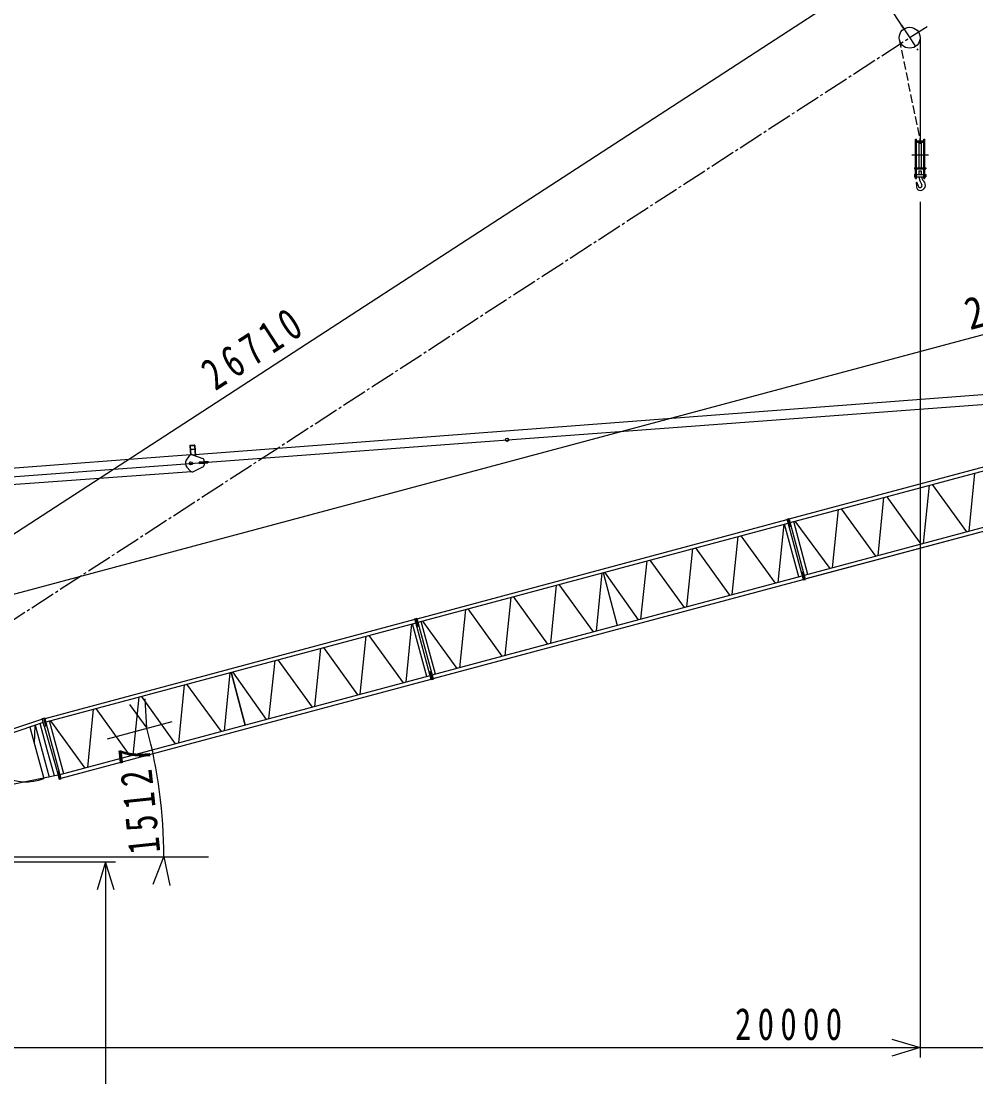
# Model space of a CAD drawing. Units: millimetres, scale not verified. Extents: x -22563 to 24712, y -35551 to 35551.
# Drawn here: x -9272 to 7683, y -22 to 18730 of the extents above; entities that cross this region are included whole.
import ezdxf

# ---------------------------------------------------------------- set-up
doc = ezdxf.new("R2010")
doc.units = ezdxf.units.MM
doc.header["$LTSCALE"] = 50
doc.linetypes.add('CHAIN2', pattern=[12, 9, -1, 1, -1])
doc.linetypes.add('DASHED3', pattern=[4, 3, -1])
doc.layers.add('0-0_001', color=3, linetype='Continuous')
doc.layers.add('0-1_100', color=7, linetype='Continuous')
doc.styles.add('ＭＳ ゴシック', font='')
doc.styles.get('ＭＳ ゴシック').set_extended_font_data('MS Gothic')

# ---------------------------------------------------------------- blocks, each defined once
blk = doc.blocks.new('PART0')
at = {"layer": '0-1_100'}
blk.add_arc((12006.33, 40087.15), 8819.57, 0, 15, dxfattribs=at)
at = {"layer": '0-1_100', "insert": (20773.02, 40169.29), "char_height": 568.2, "attachment_point": 7, "rotation": 96.019, "style": 'ＭＳ ゴシック'}
blk.add_mtext('\\T1.39;\\W0.75;15127', dxfattribs=at)

msp = doc.modelspace()

# ---------------------------------------------------------------- linework, layer by layer
at = {"layer": '0-0_001', "linetype": 'CHAIN2'}
for p, q in [((-13108.07, 5697.5), (6815.91, 18636.29)), ((6362.61, 18657.25), (6649.43, 18215.6)), ((6545.62, 16354.27), (6839.6, 16354.27))]:
    msp.add_line(p, q, dxfattribs=at)
at = {"layer": '0-0_001', "linetype": 'DASHED3'}
msp.add_line((6320.98, 18407.23), (6692.42, 16601.27), dxfattribs=at)
at = {"layer": '0-0_001'}
for p, q in [((6692.42, 18444.73), (6692.42, 16601.27)), ((6611.42, 16631.27), (6627.42, 16631.27)), ((6611.42, 15934.27), (6611.42, 16631.27)), ((6611.42, 16601.27), (6773.42, 16601.27)), ((6611.42, 16581.27), (6773.42, 16581.27)), ((6627.42, 16601.27), (6627.42, 16631.27)), ((6627.42, 16124.27), (6627.42, 16581.27)), ((6672.42, 16561.27), (6672.42, 16124.27)), ((6672.42, 16561.27), (6712.42, 16561.27)), ((6712.42, 16561.27), (6712.42, 16124.27)), ((6757.42, 16631.27), (6773.42, 16631.27)), ((6757.42, 16601.27), (6757.42, 16631.27)), ((6757.42, 16124.27), (6757.42, 16581.27)), ((6773.42, 15934.27), (6773.42, 16631.27)), ((6592.42, 16124.27), (6592.42, 16104.27)), ((6592.42, 16104.27), (6792.42, 16104.27)), ((6592.42, 16004.27), (6592.42, 15964.27)), ((6592.42, 16004.27), (6792.42, 16004.27)), ((6592.42, 15964.27), (6792.42, 15964.27)), ((6627.42, 15934.27), (6627.42, 16104.27)), ((6672.42, 16069.27), (6712.42, 16069.27)), ((6672.42, 16069.27), (6672.42, 16004.27)), ((6712.42, 16069.27), (6712.42, 16004.27)), ((6719.46, 15964.27), (6725.14, 15939.25)), ((6757.42, 15934.27), (6757.42, 16104.27)), ((6792.42, 16004.27), (6792.42, 15964.27)), ((6611.42, 15934.27), (6627.42, 15934.27)), ((6622.48, 15852.17), (6627.51, 15806.62)), ((6627.42, 15808.27), (6627.42, 15786.27)), ((6657.42, 15808.27), (6640.95, 15859.4)), ((6705.3, 15858.26), (6723.26, 15824.82)), ((6757.42, 15934.27), (6773.42, 15934.27)), ((16497.46, 12756.73), (-6266.11, 11020.38)), ((-16682.4, 10100.19), (16326.12, 12557.46)), ((-6278.41, 11185.56), (-6266.6, 11026.88)), ((-6271.98, 11180.02), (-6260.73, 11028.94)), ((-6269.18, 11196.27), (-6197.38, 11201.62)), ((-6267.9, 11125.17), (-6188.12, 11131.11)), ((-6267.45, 11119.19), (-6187.67, 11125.13)), ((-6262.75, 11190.74), (-6202.92, 11195.19)), ((-6192.2, 11185.96), (-6179.11, 11010.05)), ((-6186.66, 11192.39), (-6172.93, 11007.9)), ((4368.59, 9886.96), (9325.72, 11215.22)), ((4385.42, 9824.17), (9342.55, 11152.43)), ((-6266.6, 11026.88), (-16826.4, 10214.89)), ((-6289.02, 11008.1), (-6339.22, 10930.95)), ((-6230.63, 11028.04), (-6046.33, 10963.71)), ((-6104.07, 10900.21), (-5957.15, 10911.15)), ((-6102.21, 10875.28), (-5955.3, 10886.22)), ((-6029.64, 10941.96), (-6022.42, 10845.01)), ((-5957.15, 10911.15), (-5955.3, 10886.22)), ((-6244.19, 10725.95), (-16527.01, 9985.66)), ((-6269.15, 10741.2), (-6330.22, 10810.07)), ((-6208.46, 10730.13), (-6035.71, 10821.03)), ((7561, 9670.85), (7665.99, 10703.2)), ((6753.49, 9454.48), (6858.48, 10486.83)), ((6906.19, 10499.61), (7513.29, 9658.06)), ((4636.47, 8887.22), (9593.6, 10215.48)), ((4653.29, 8824.44), (9610.43, 10152.7)), ((4709.32, 8839.45), (9610.43, 10152.7)), ((5945.98, 9238.1), (6050.96, 10270.45)), ((6098.68, 10283.24), (6705.77, 9441.69)), ((5138.46, 9021.73), (5243.45, 10054.08)), ((5291.17, 10066.87), (5898.26, 9225.32)), ((-2238.34, 8116.63), (4331.89, 9877.12)), ((-2221.52, 8053.85), (4348.71, 9814.34)), ((4269.75, 9793.18), (4164.85, 8760.85)), ((4536.98, 8860.57), (4285.93, 9797.51)), ((4329.3, 9886.78), (4366.01, 9896.62)), ((4619.18, 8804.94), (4329.3, 9886.78)), ((4383.89, 9756.47), (4347.65, 9891.7)), ((4365.53, 9751.55), (4402.24, 9761.39)), ((4655.88, 8814.78), (4366.01, 9896.62)), ((4699.26, 8904.05), (4448.2, 9840.99)), ((4465.3, 9845.58), (5090.75, 9008.95)), ((3357.34, 8544.48), (3462.24, 9576.81)), ((3510.04, 9589.61), (4117.05, 8748.05)), ((2549.82, 8328.11), (2654.73, 9360.43)), ((2702.52, 9373.24), (3309.54, 8531.67)), ((1735.32, 8109.86), (1846.77, 9143.94)), ((1895.01, 9156.87), (2502.02, 8315.3)), ((-1970.46, 7116.9), (4599.77, 8877.39)), ((-1970.46, 7116.9), (4599.77, 8877.39)), ((-1953.64, 7054.12), (4616.59, 8814.6)), ((1040.14, 8927.81), (941.78, 7897.24)), ((1063.6, 8934.09), (1314.65, 7997.14)), ((1087.06, 8940.38), (1687.52, 8097.05)), ((4582.94, 8940.17), (4619.65, 8950.01)), ((4637.53, 8809.86), (4601.3, 8945.09)), ((4619.18, 8804.94), (4655.88, 8814.78)), ((232.18, 8711.32), (127.28, 7678.99)), ((893.99, 7884.43), (280.42, 8724.24)), ((-575.33, 8494.94), (-680.23, 7462.62)), ((79.48, 7666.18), (-527.53, 8507.75)), ((-1382.84, 8278.57), (-1487.75, 7246.24)), ((-728.03, 7449.81), (-1335.05, 8291.38)), ((-8845.27, 6346.31), (-2275.04, 8106.8)), ((-8845.27, 6346.31), (-2275.04, 8106.8)), ((-2277.63, 8116.46), (-2240.93, 8126.29)), ((-1987.76, 7034.62), (-2277.63, 8116.46)), ((-2223.05, 7986.15), (-2259.28, 8121.38)), ((-2202.1, 7981.4), (-2240.93, 8126.29)), ((-1951.05, 7044.46), (-2238.34, 8116.63)), ((-1915.4, 7131.65), (-2166.46, 8068.6)), ((-2142.56, 8075.01), (-1535.55, 7233.44)), ((-8828.45, 6283.53), (-2258.22, 8044.01)), ((-2337.18, 8022.86), (-2442.08, 6990.53)), ((-2069.95, 7090.24), (-2321.01, 8027.19)), ((-2241.4, 7981.23), (-2204.69, 7991.06)), ((-3249.6, 6774.16), (-3144.69, 7806.48)), ((-3096.89, 7819.29), (-2489.88, 6977.72)), ((-4057.11, 6557.79), (-3952.21, 7590.11)), ((-3904.41, 7602.92), (-3297.39, 6761.35)), ((-4871.61, 6339.54), (-4760.16, 7373.62)), ((-4711.92, 7386.55), (-4104.91, 6544.98)), ((-5566.79, 7157.48), (-5665.15, 6126.91)), ((-5519.88, 7170.06), (-4919.41, 6326.73)), ((-2023.99, 7169.85), (-1987.28, 7179.69)), ((-2005.64, 7174.77), (-1971.99, 7049.2)), ((-2005.64, 7174.77), (-1971.99, 7049.2)), ((-1969.4, 7039.54), (-2005.64, 7174.77)), ((-1953.64, 7054.12), (-1989.87, 7189.35)), ((-8577.39, 5346.58), (-2007.17, 7107.07)), ((-8577.39, 5346.58), (-2007.17, 7107.07)), ((-8560.57, 5283.79), (-1990.34, 7044.28)), ((-8560.57, 5283.79), (-1990.34, 7044.28)), ((-6374.75, 6940.99), (-6479.65, 5908.67)), ((-5712.95, 6114.11), (-6326.51, 6953.92)), ((-1987.76, 7034.62), (-1951.05, 7044.46)), ((-7182.26, 6724.62), (-7287.17, 5692.29)), ((-6527.45, 5895.86), (-7134.46, 6737.43)), ((-7989.78, 6508.25), (-8094.68, 5475.92)), ((-7334.96, 5679.49), (-7941.98, 6521.06)), ((-8877.68, 6270.21), (-16390.05, 3755.29)), ((-8894.53, 6333.11), (-13217.21, 4886.01)), ((-9115.19, 6190.7), (-8870.84, 5278.77)), ((-9035.94, 5894.91), (-9020.19, 6222.5)), ((-9020.19, 6222.5), (-8773.96, 5303.56)), ((-8897.12, 6342.77), (-8847.86, 6355.97)), ((-8860.89, 6207.54), (-8897.12, 6342.77)), ((-8829.98, 6215.82), (-8866.21, 6351.05)), ((-8860.89, 6207.54), (-8811.63, 6220.74)), ((-8860.89, 6207.54), (-8630.92, 5399.53)), ((-8557.98, 5274.13), (-8847.86, 6355.97)), ((-8514.61, 5363.4), (-8765.66, 6300.35)), ((-8749.49, 6304.68), (-8142.48, 5463.11)), ((-8613.92, 5336.09), (-12589.22, 4527.96)), ((-8630.92, 5399.53), (-8594.22, 5409.36)), ((-8630.92, 5399.53), (-8594.69, 5264.3)), ((-8612.57, 5404.45), (-8578.92, 5278.88)), ((-8612.57, 5404.45), (-8576.34, 5269.22)), ((-8594.69, 5264.3), (-8557.98, 5274.13))]:
    msp.add_line(p, q, dxfattribs=at)
for points in [[(6592.42, 16124.27), (6792.42, 16124.27), (6792.42, 16104.27)], [(-5292.28, 6226.82), (-5543.33, 7163.77), (-5292.28, 6226.82)], [(-7348.53, 6590.05), (-7037.5, 6170.82), (-7066.4, 6692.03)], [(-8681.67, 5322.32), (-8806.28, 5787.36), (-8930.88, 6252.4)]]:
    msp.add_lwpolyline(points, dxfattribs=at)
for centre, radius in [((6506.65, 18435.45), 186), ((-640.93, 11294.37), 29), ((-6255.4, 10876.41), 28)]:
    msp.add_circle(centre, radius, dxfattribs=at)
for centre, radius, start, end in [((6969.92, 15999.24), 300, 186.69453, 197.85327), ((6822.66, 15961.39), 100, 192.79465, 228.09498), ((6632.42, 15853.27), 10, 17.85327, 186.30196), ((6692.42, 15786.27), 65, 180, 270), ((6692.42, 15808.27), 35, 180, 28.22951), ((6969.62, 16000.16), 300, 197.85327, 208.22951), ((6692.42, 15816.27), 95, 270, 48.09498), ((-6268.44, 11186.3), 10, 94.25744, 184.25743), ((-6262.01, 11180.76), 10, 94.25744, 184.25743), ((-6202.17, 11185.22), 10, 4.25744, 94.25744), ((-6196.64, 11191.65), 10, 4.25744, 94.25744), ((-6255.4, 10876.41), 100, 146.95223, 221.56264), ((-6247.11, 10980.83), 50, 70.75887, 146.95223), ((-6103.14, 10887.75), 12.5, 94.25744, 274.25743), ((-6054.57, 10940.11), 25, 4.25744, 70.75887), ((-6231.74, 10774.37), 50, 221.56264, 297.756), ((-6047.35, 10843.16), 25, 297.756, 4.25743), ((-9185.9, 6068.22), 850, 192.18066, 291.75633)]:
    msp.add_arc(centre, radius, start, end, dxfattribs=at)
at = {"layer": '0-1_100'}
for p, q in [((-16588.92, 4957.86), (5811.97, 19505.17)), ((6397.72, 18603.19), (5716.66, 19651.94)), ((6692.42, 15521.27), (6692.42, 324.07)), ((6692.42, 15521.27), (6692.42, 324.07)), ((-16625.22, 6616.22), (10786.79, 13961.24)), ((-7739.48, 5982.72), (-6589.11, 6290.96)), ((-15894.24, 3888.15), (-5943.11, 3888.15)), ((-12636.24, 3798.15), (-7596.8, 3798.15)), ((-7771.8, 3798.15), (-7771.8, -27701.85)), ((-13344.24, 499.07), (6692.42, 499.07)), ((6692.42, 499.07), (11655.76, 499.07))]:
    msp.add_line(p, q, dxfattribs=at)
for points in [[(-7621.8, 3298.15), (-7771.8, 3798.15), (-7921.8, 3298.15)], [(-6928.91, 3402.69), (-6736.98, 3888.15), (-6629.99, 3377.21)], [(6192.42, 649.07), (6692.42, 499.07), (6192.42, 349.07)]]:
    msp.add_lwpolyline(points, dxfattribs=at)

# ---------------------------------------------------------------- block references
at = {"layer": '0-0_001'}
msp.add_blockref('PART0', (-27562.88, -36199.01), dxfattribs=at)

# ---------------------------------------------------------------- texts
at = {"layer": '0-1_100', "char_height": 568.2, "attachment_point": 7, "style": 'ＭＳ ゴシック'}
for s, insert, rotation in [('\\T1.39;\\W0.85;28380', (7578.95, 13231.12), 15), ('\\T1.39;\\W0.75;26710', (-5819.34, 12145.87), 33)]:
    msp.add_mtext(s, dxfattribs=dict(at, insert=insert, rotation=rotation))
at = {"layer": '0-1_100', "insert": (3404.92, 624.07), "char_height": 568.2, "attachment_point": 7, "style": 'ＭＳ ゴシック'}
msp.add_mtext('\\T1.39;\\W0.75;20000', dxfattribs=at)

doc.saveas('drawing.dxf')
